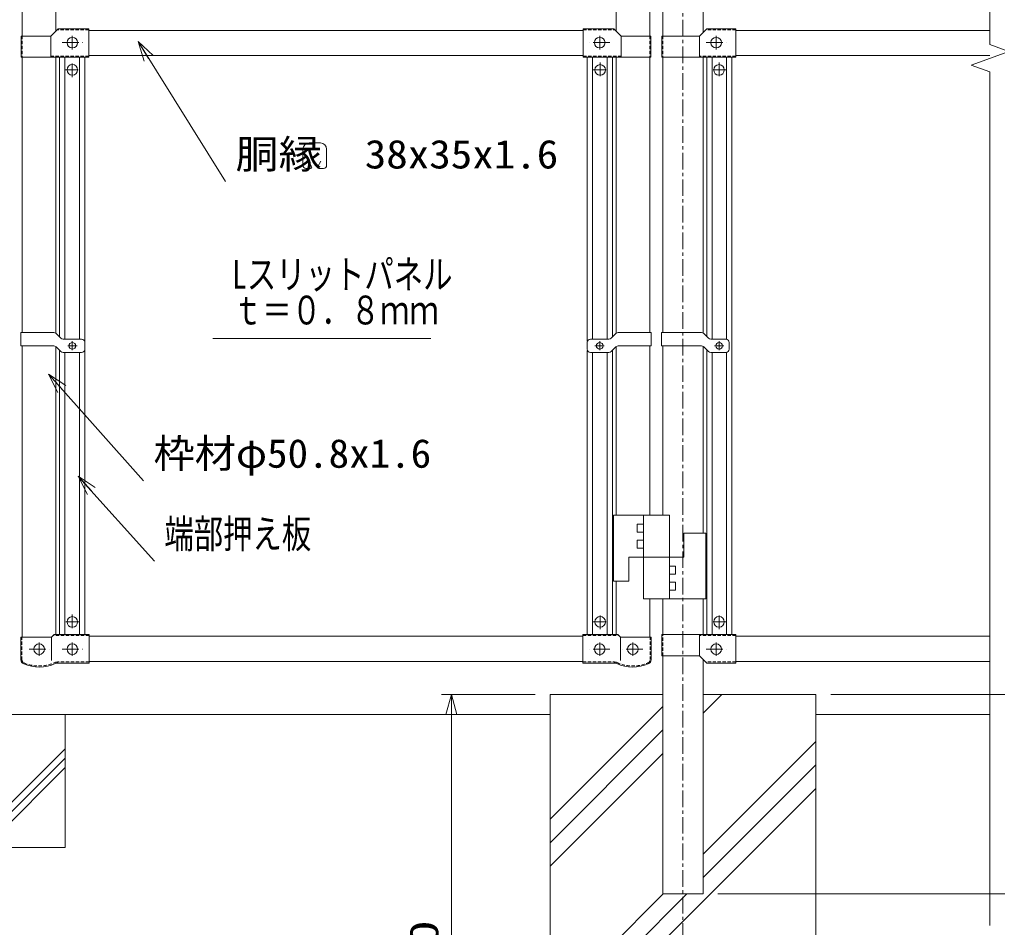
# Model space of a CAD drawing. Units: millimetres at full size; details may follow other scales. Extents: x -4455 to 4455, y -3150 to 3150.
# Drawn here: x 1543 to 3016, y -1030 to 336 of the extents above; entities that cross this region are included whole.
import ezdxf
from ezdxf.enums import TextEntityAlignment as Align

# ---------------------------------------------------------------- set-up
doc = ezdxf.new("R2010")
doc.units = ezdxf.units.MM
doc.header["$LTSCALE"] = 20
for name, pattern in [('USER1', [2, 1.25, -0.25, 0.25, -0.25]), ('USER3', [4, 2.5, -0.5, 0.5, -0.5]), ('USER4', [0.375, 0.25, -0.125])]:
    doc.linetypes.add(name, pattern=pattern)
for name, color, linetype, lineweight in [('0-0_1', 7, 'Continuous', 18), ('0-3_0', 7, 'Continuous', 18), ('0-4_CENTER', 1, 'USER3', 18), ('0-6_KISO', 7, 'Continuous', 18), ('0-7_継手', 7, 'Continuous', 18), ('0-8_EXTCNT-L', 4, 'Continuous', 18)]:
    doc.layers.add(name, color=color, linetype=linetype, lineweight=lineweight)
doc.styles.add('ＭＳ ゴシック', font='')
doc.styles.get('ＭＳ ゴシック').set_extended_font_data('MS Gothic')

# ---------------------------------------------------------------- blocks, each defined once
blk = doc.blocks.new('_Open30')
at = {"layer": '0-3_0', "color": 2}
blk.add_line((0, 0), (-20, 0), dxfattribs=at)
blk.add_lwpolyline([(-20, 5.36), (0, 0), (-20, -5.36)], dxfattribs=at)

msp = doc.modelspace()

# ---------------------------------------------------------------- linework, layer by layer
at = {"layer": '0-0_1'}
for p, q in [((2441.12, 725.02), (2441.12, 319.16)), ((2491.92, 725.02), (2491.92, 311.5)), ((2511.67, 725.02), (2511.67, 311.5)), ((1546.92, 476), (1546.92, 311.5)), ((1597.72, 356.03), (1597.72, 319.16)), ((2572.17, 357.17), (2572.17, 316.6)), ((1590.06, 311.5), (1601.06, 322.5)), ((1647.21, 320), (2391.61, 320)), ((2448.77, 311.5), (2437.77, 322.5)), ((2567.06, 311.5), (2578.06, 322.5)), ((3004.27, 320), (2621.67, 320)), ((1647.21, 282), (2391.61, 282)), ((3004.27, 282), (2621.67, 282)), ((1546.92, 279.5), (1546.92, -135)), ((1597.72, 279.5), (1597.72, -136.4)), ((1602.97, 279.5), (1602.97, -141.65)), ((1640.97, -148.16), (1640.97, 279.5)), ((2397.86, -148.17), (2397.86, 279.5)), ((2435.86, 279.5), (2435.86, -141.65)), ((2441.12, 279.5), (2441.12, -136.4)), ((2491.92, 279.5), (2491.92, -135)), ((2511.67, 279.5), (2511.67, -135)), ((2572.17, 279.5), (2572.17, -135.66)), ((2577.67, 279.5), (2577.67, -140.91)), ((2615.67, -589.5), (2615.67, 279.5)), ((1594.24, -135), (1544.72, -135)), ((1544.72, -155), (1544.72, -135)), ((1597.78, -136.46), (1604.85, -143.54)), ((1636.32, -145), (1608.39, -145)), ((2402.52, -145), (2430.44, -145)), ((2441.05, -136.46), (2433.98, -143.54)), ((2444.59, -135), (2494.12, -135)), ((2494.12, -155), (2494.12, -135)), ((2509.82, -155), (2509.82, -135)), ((2569.68, -135), (2509.82, -135)), ((2573.22, -136.47), (2580.29, -143.54)), ((2606.42, -145), (2583.83, -145)), ((1594.24, -155), (1544.72, -155)), ((1546.92, -155), (1546.92, -593.5)), ((1597.72, -156.4), (1597.72, -589.5)), ((1597.78, -156.46), (1604.85, -163.54)), ((1602.97, -161.65), (1602.97, -589.5)), ((1640.97, -589.5), (1640.97, -161.83)), ((1641.32, -160), (1641.32, -150)), ((2397.52, -160), (2397.52, -150)), ((2397.86, -589.5), (2397.86, -161.83)), ((2441.05, -156.46), (2433.98, -163.54)), ((2435.86, -161.65), (2435.86, -589.5)), ((2441.12, -156.4), (2441.12, -410.03)), ((2444.59, -155), (2494.12, -155)), ((2491.92, -155), (2491.92, -410.03)), ((2569.68, -155), (2509.82, -155)), ((2511.67, -155), (2511.67, -410.03)), ((2572.17, -155.66), (2572.17, -437.03)), ((2573.22, -156.47), (2580.29, -163.54)), ((2577.67, -160.91), (2577.67, -589.5)), ((2611.42, -160), (2611.42, -150)), ((1636.32, -165), (1608.39, -165)), ((2402.52, -165), (2430.44, -165)), ((2606.42, -165), (2583.83, -165)), ((1729.71, -358.11), (1587.99, -198.91)), ((1745.92, -479.2), (1632.25, -352.55)), ((2441.11, -410.03), (2441.11, -343.25)), ((2437.41, -509.03), (2437.41, -410.03)), ((2521.41, -410.03), (2437.41, -410.03)), ((2482.41, -410.03), (2482.41, -536.03)), ((2521.41, -410.03), (2521.41, -536.03)), ((2472.91, -423.53), (2472.91, -435.53)), ((2482.41, -423.53), (2472.91, -423.53)), ((2482.41, -435.53), (2472.91, -435.53)), ((2543.41, -437.03), (2543.41, -473.03)), ((2576.41, -437.03), (2543.41, -437.03)), ((2576.41, -437.03), (2576.41, -536.03)), ((2472.91, -447.53), (2472.91, -459.53)), ((2482.41, -447.53), (2472.91, -447.53)), ((2482.41, -459.53), (2472.91, -459.53)), ((2460.41, -473.03), (2460.41, -509.03)), ((2543.41, -473.03), (2460.41, -473.03)), ((2521.41, -486.53), (2530.91, -486.53)), ((2460.41, -509.03), (2437.41, -509.03)), ((2441.11, -589.5), (2441.11, -509.03)), ((2441.12, -509.03), (2441.12, -589.5)), ((2521.41, -510.53), (2530.91, -510.53)), ((2576.41, -536.03), (2482.41, -536.03)), ((2491.92, -536.03), (2491.92, -593.5)), ((2511.67, -536.03), (2511.67, -589.5)), ((2572.17, -536.03), (2572.17, -589.5)), ((1647.45, -592), (2391.37, -592)), ((3004.27, -592), (2621.67, -592)), ((1647.45, -630), (2391.37, -630)), ((2567.06, -621.5), (2578.06, -632.5)), ((2572.17, -626.6), (2572.17, -980)), ((3004.27, -630), (2621.67, -630)), ((2341.92, -710), (741.91, -710)), ((3004.27, -710), (2741.92, -710))]:
    msp.add_line(p, q, dxfattribs=at)
at = {"layer": '0-0_1', "color": 2}
for p, q in [((1610.97, 279.5), (1610.97, -145)), ((1632.97, 279.5), (1632.97, -145)), ((2405.86, 279.5), (2405.86, -145)), ((2427.86, 279.5), (2427.86, -145)), ((2585.67, 279.5), (2585.67, -145)), ((2607.67, 279.5), (2607.67, -145.16)), ((1833.96, -143.68), (2162.07, -143.68)), ((1610.97, -165), (1610.97, -589.5)), ((1632.97, -165), (1632.97, -589.5)), ((2405.86, -165), (2405.86, -589.5)), ((2427.86, -165), (2427.86, -589.5)), ((2585.67, -165), (2585.67, -589.5)), ((2607.67, -164.84), (2607.67, -589.5))]:
    msp.add_line(p, q, dxfattribs=at)
at = {"layer": '0-0_1', "color": 3, "linetype": 'USER1'}
for p, q in [((1622.32, 269.93), (1622.32, 249.59)), ((2417.32, 251.06), (2417.32, 271.41)), ((2596.21, 251.06), (2596.21, 271.41)), ((1631.21, 260.55), (1611.49, 260.55)), ((2426.21, 260.45), (2406.49, 260.45)), ((2587.32, 260.45), (2607.04, 260.45)), ((1629.52, -155), (1615.41, -155)), ((1622.32, -148), (1622.32, -161.64)), ((2409.31, -155), (2423.42, -155)), ((2416.52, -148), (2416.52, -161.64)), ((2603.62, -155), (2589.51, -155)), ((2596.42, -148.01), (2596.42, -161.65)), ((1622.32, -579.93), (1622.32, -559.58)), ((1632.17, -570.55), (1612.46, -570.55)), ((2426.21, -570.44), (2406.49, -570.44)), ((2417.32, -561.06), (2417.32, -581.41)), ((2587.32, -570.44), (2607.04, -570.44)), ((2596.21, -561.06), (2596.21, -581.41))]:
    msp.add_line(p, q, dxfattribs=at)
at = {"layer": '0-0_1', "color": 4}
for p, q in [((2976.08, 267.74), (3004.27, 257.48)), ((1462.97, -910), (1611.52, -761.45)), ((1477.11, -910), (1611.52, -775.6)), ((1491.26, -910), (1611.52, -789.74))]:
    msp.add_line(p, q, dxfattribs=at)
msp.add_lwpolyline([(2976.08, 267.74), (3032.46, 288.26), (3004.27, 298.52)], dxfattribs=at)
at = {"layer": '0-0_1'}
for points in [[(2521.41, -498.53), (2530.91, -498.53), (2530.91, -486.53)], [(2521.41, -522.53), (2530.91, -522.53), (2530.91, -510.53)], [(2511.67, -621.5), (2511.67, -980), (2572.17, -980)]]:
    msp.add_lwpolyline(points, dxfattribs=at)
for centre, radius in [((1622.32, 260.55), 8), ((2417.32, 260.45), 8), ((2596.21, 260.45), 8), ((1622.32, -155), 5), ((2416.52, -155), 5), ((2596.42, -155), 5), ((1622.32, -570.55), 8), ((2417.32, -570.44), 8), ((2596.21, -570.44), 8)]:
    msp.add_circle(centre, radius, dxfattribs=at)
for centre, start, end in [((1594.24, -140), 45, 90), ((1608.39, -140), 225, 270), ((1636.32, -150), 0, 90), ((2402.52, -150), 90, 180), ((2430.44, -140), 270, 315), ((2444.59, -140), 90, 135), ((2569.68, -140), 45, 90), ((2583.83, -140), 225, 270), ((2606.42, -150), 0, 90), ((1594.24, -160), 45, 90), ((1636.32, -160), 270, 0), ((2402.52, -160), 180, 270), ((2444.59, -160), 90, 135), ((2569.68, -160), 45, 90), ((2606.42, -160), 270, 0), ((1608.39, -160), 225, 270), ((2430.44, -160), 270, 315), ((2583.83, -160), 225, 270)]:
    msp.add_arc(centre, 5, start, end, dxfattribs=at)
at = {"layer": '0-3_0'}
msp.add_line((1853, 92.62), (1722.32, 301.5), dxfattribs=at)
at = {"layer": '0-3_0', "color": 3}
for p, q in [((1978.88, 150.53), (1995.9, 150.53)), ((1969.5, 141.14), (1969.5, 116.81)), ((2005.29, 141.14), (2005.29, 116.81)), ((1982.7, 114.93), (1978.12, 122.86)), ((1992.08, 114.93), (1996.66, 122.86)), ((1974.19, 112.11), (1981.07, 112.11)), ((2000.59, 112.11), (1993.71, 112.11))]:
    msp.add_line(p, q, dxfattribs=at)
at = {"layer": '0-3_0', "color": 1}
for p, q in [((2319.42, -680), (2178.1, -680)), ((2764.42, -680), (3494.27, -680)), ((2764.42, -680), (3374.27, -680)), ((2764.42, -680), (3494.27, -680)), ((2594.42, -980), (3494.27, -980)), ((2651.13, -980), (3614.27, -980))]:
    msp.add_line(p, q, dxfattribs=at)
at = {"layer": '0-3_0', "color": 2}
msp.add_line((2193.1, -680), (2193.1, -1480), dxfattribs=at)
at = {"layer": '0-3_0', "color": 3}
for centre, radius, start, end in [((1978.88, 141.14), 9.38, 90, 180), ((1995.9, 141.14), 9.38, 0, 90), ((1974.19, 116.81), 4.69, 180, 270), ((1981.07, 113.99), 1.88, 270, 30), ((1993.71, 113.99), 1.88, 150, 270), ((2000.59, 116.81), 4.69, 270, 0)]:
    msp.add_arc(centre, radius, start, end, dxfattribs=at)
at = {"layer": '0-4_CENTER', "color": 2, "linetype": 'USER1'}
msp.add_line((2541.92, 1175.7), (2541.92, -1053.99), dxfattribs=at)
at = {"layer": '0-6_KISO'}
for p, q in [((2341.92, -680), (2341.92, -1480)), ((2341.92, -680), (2511.67, -680)), ((2572.17, -680), (2741.92, -680)), ((2741.92, -680), (2741.92, -1480)), ((1611.52, -710), (1611.52, -910)), ((1411.52, -910), (1611.52, -910))]:
    msp.add_line(p, q, dxfattribs=at)
at = {"layer": '0-7_継手'}
for p, q in [((1545.31, 311.5), (1590.06, 311.5)), ((1545.31, 311.5), (1545.31, 279.5)), ((1647.21, 322.5), (1601.06, 322.5)), ((1647.21, 279.5), (1647.21, 322.5)), ((2391.61, 279.5), (2391.61, 322.5)), ((2391.61, 322.5), (2437.77, 322.5)), ((2493.52, 311.5), (2448.77, 311.5)), ((2493.52, 311.5), (2493.52, 279.5)), ((2510.07, 311.5), (2510.07, 279.5)), ((2510.07, 311.5), (2567.06, 311.5)), ((1545.31, 279.5), (1647.21, 279.5)), ((2493.52, 279.5), (2391.61, 279.5)), ((2510.07, 279.5), (2621.67, 279.5)), ((1544.8, -627.38), (1544.8, -593.5)), ((1590.8, -593.5), (1544.8, -593.5)), ((1590.8, -593.5), (1594.8, -589.5)), ((1594.8, -589.5), (1647.45, -589.5)), ((1647.45, -632.5), (1647.45, -589.5)), ((1647.45, -632.5), (1647.45, -589.5)), ((2391.37, -632.5), (2391.37, -589.5)), ((2391.37, -632.5), (2391.37, -589.5)), ((2444.02, -589.5), (2391.37, -589.5)), ((2448.02, -593.5), (2444.02, -589.5)), ((2448.02, -593.5), (2494.02, -593.5)), ((2494.02, -627.38), (2494.02, -593.5)), ((2510.07, -589.5), (2621.67, -589.5)), ((2510.07, -621.5), (2510.07, -589.5)), ((1647.45, -632.5), (1600.66, -632.5)), ((2391.37, -632.5), (2438.16, -632.5)), ((2510.07, -621.5), (2567.06, -621.5))]:
    msp.add_line(p, q, dxfattribs=at)
at = {"layer": '0-7_継手', "color": 2, "linetype": 'USER4'}
for p, q in [((1546.91, 311.5), (1546.91, 279.5)), ((1647.21, 320.9), (1599.46, 320.9)), ((2391.61, 320.9), (2439.37, 320.9)), ((2491.92, 311.5), (2491.92, 279.5)), ((2511.67, 311.5), (2511.67, 279.5)), ((2621.67, 320.9), (2576.46, 320.9)), ((1647.21, 281.1), (1590.06, 281.1)), ((2391.61, 281.1), (2448.77, 281.1)), ((2621.67, 281.1), (2567.06, 281.1)), ((1546.4, -627.38), (1546.4, -593.5)), ((1647.45, -591.1), (1593.2, -591.1)), ((2391.37, -591.1), (2445.62, -591.1)), ((2492.42, -627.38), (2492.42, -593.5)), ((2511.67, -621.5), (2511.67, -589.5)), ((2621.67, -591.1), (2567.06, -591.1)), ((1647.45, -630.9), (1600.32, -630.9)), ((2391.37, -630.9), (2438.5, -630.9)), ((2621.67, -630.9), (2576.46, -630.9))]:
    msp.add_line(p, q, dxfattribs=at)
at = {"layer": '0-7_継手', "color": 4}
for p, q in [((1590.06, 279.5), (1590.06, 311.5)), ((2448.77, 279.5), (2448.77, 311.5)), ((2567.06, 279.5), (2567.06, 311.5)), ((1590.8, -628.84), (1590.8, -593.5)), ((2448.02, -628.84), (2448.02, -593.5)), ((2567.06, -589.5), (2567.06, -621.5))]:
    msp.add_line(p, q, dxfattribs=at)
at = {"layer": '0-7_継手', "color": 1, "linetype": 'USER1'}
for p, q in [((1622.31, 291.33), (1622.31, 311.67)), ((2416.52, 291.33), (2416.52, 311.67)), ((2591.92, 291.33), (2591.92, 311.67)), ((1607.21, 301.5), (1637.41, 301.5)), ((2431.61, 301.5), (2401.42, 301.5)), ((2576.82, 301.5), (2607.01, 301.5)), ((1572.32, -621.68), (1572.32, -601.33)), ((1622.3, -621.68), (1622.3, -601.33)), ((2416.52, -621.67), (2416.52, -601.33)), ((2466.51, -621.68), (2466.51, -601.33)), ((2591.92, -601.33), (2591.92, -621.67)), ((1557.22, -611.5), (1587.41, -611.5)), ((1607.2, -611.5), (1637.4, -611.5)), ((2431.61, -611.5), (2401.42, -611.5)), ((2481.61, -611.5), (2451.42, -611.5)), ((2576.82, -611.5), (2607.01, -611.5))]:
    msp.add_line(p, q, dxfattribs=at)
at = {"layer": '0-7_継手'}
for points in [[(2621.67, 279.5), (2621.67, 322.5), (2578.06, 322.5)], [(2621.67, -589.5), (2621.67, -632.5), (2578.06, -632.5)]]:
    msp.add_lwpolyline(points, dxfattribs=at)
for centre in [(1622.31, 301.5), (2416.52, 301.5), (2591.92, 301.5), (1572.32, -611.5), (1622.3, -611.5), (2416.52, -611.5), (2466.51, -611.5), (2591.92, -611.5)]:
    msp.add_circle(centre, 8, dxfattribs=at)
for centre, radius, start, end in [((1551.8, -627.38), 7, 179.99933, 247.24427), ((1600.66, -642.5), 10, 89.99933, 113.89484), ((2438.16, -642.5), 10, 66.10449, 90), ((2487.02, -627.38), 7, 292.75506, 0), ((1572.3, -578.5), 60, 247.24427, 293.89484), ((2466.52, -578.5), 60, 246.10449, 292.75506)]:
    msp.add_arc(centre, radius, start, end, dxfattribs=at)
at = {"layer": '0-7_継手', "color": 2, "linetype": 'USER4'}
for centre, radius, start, end in [((1551.8, -627.38), 5.4, 179.99933, 247.24427), ((1572.3, -578.5), 58.4, 247.24427, 294.17688), ((1600.32, -640.9), 10, 89.99933, 114.17688), ((2438.5, -640.9), 10, 65.82246, 90), ((2466.52, -578.5), 58.4, 245.82246, 292.75506), ((2487.02, -627.38), 5.4, 292.75506, 0)]:
    msp.add_arc(centre, radius, start, end, dxfattribs=at)
at = {"layer": '0-8_EXTCNT-L'}
for p, q in [((3004.27, 1192.28), (3004.27, 298.52)), ((3004.27, 257.48), (3004.27, -1027.71)), ((2572.17, -708.06), (2600.23, -680)), ((2341.92, -867.6), (2511.67, -697.85)), ((2341.92, -902.96), (2511.67, -733.21)), ((2572.17, -920.2), (2741.92, -750.45)), ((2341.92, -938.31), (2511.67, -768.56)), ((2572.17, -955.55), (2741.92, -785.8)), ((2341.92, -1221.16), (2741.92, -821.16)), ((2341.92, -1185.8), (2547.72, -980)), ((2341.92, -1150.45), (2512.36, -980))]:
    msp.add_line(p, q, dxfattribs=at)

# ---------------------------------------------------------------- block references
at = {"layer": '0-0_1', "xscale": 1.5, "yscale": 1.5}
for p, rotation in [((1586.66, -197.42), 131.67545), ((1630.91, -351.06), 131.9078)]:
    msp.add_blockref('_Open30', p, dxfattribs=dict(at, rotation=rotation))
at = {"layer": '0-3_0', "xscale": 1.5, "yscale": 1.5}
for p, rotation in [((1721.26, 303.2), 122.03079), ((2193.1, -680), 90)]:
    msp.add_blockref('_Open30', p, dxfattribs=dict(at, rotation=rotation))

# ---------------------------------------------------------------- texts
at = {"layer": '0-3_0', "color": 3, "style": 'ＭＳ ゴシック'}
for s, height, width, p in [('胴縁\u300038x35x1.6', 43.26, 1.1, (1868, 99.08)), ('Lスリットパネル', 43.26, 0.75, (1863.04, -81.86)), ('ｔ＝０．８ｍｍ', 43.3, 0.75, (1864.32, -135.68)), ('枠材φ50.8x1.6', 43.26, 1.05, (1744.71, -351.44)), ('端部押え板', 43.26, 0.75, (1760.92, -472.53))]:
    msp.add_text(s, height=height, dxfattribs=dict(at, width=width)).set_placement(p, align=Align.BOTTOM_LEFT)
at = {"layer": '0-3_0', "color": 3, "style": 'ＭＳ ゴシック', "width": 1.3}
msp.add_text('800', height=43.26, rotation=90, dxfattribs=at).set_placement((2186.43, -1134.64), align=Align.BOTTOM_LEFT)

doc.saveas('drawing.dxf')
